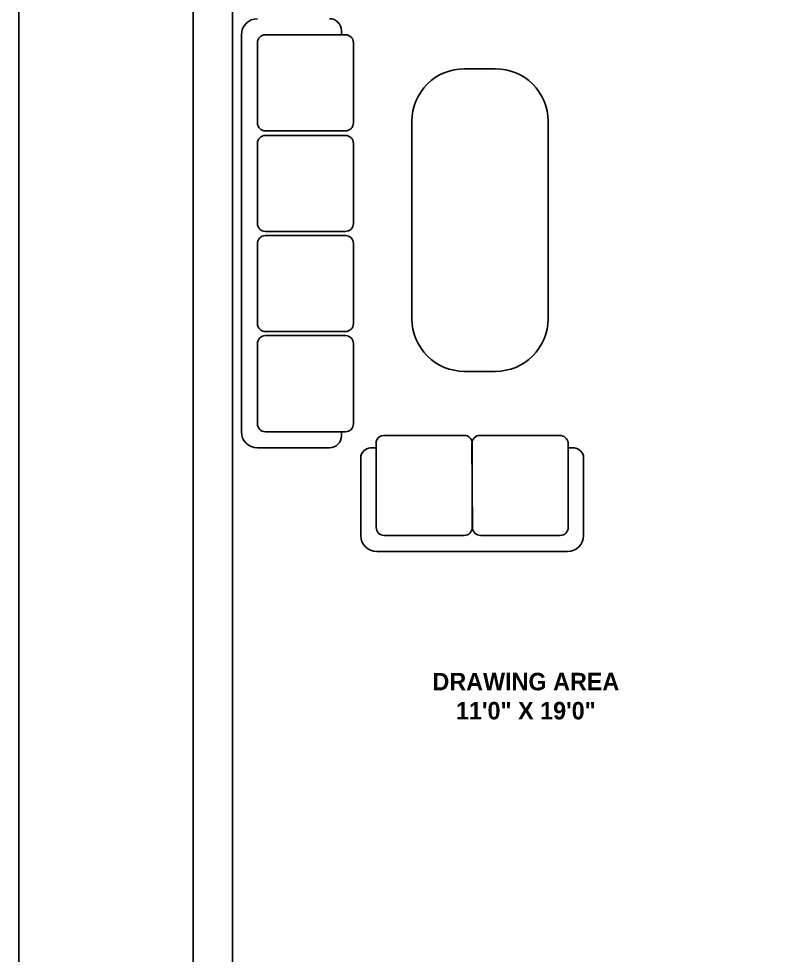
# Model space of a CAD drawing. Header units: inches. Extents: x 9636 to 21597, y -10243 to 557.
# Drawn here: x 12774.5 to 12946.4, y -8905 to -8690.7 of the extents above; entities that cross this region are included whole.
import ezdxf

# ---------------------------------------------------------------- set-up
doc = ezdxf.new("R2010")
doc.units = ezdxf.units.IN
doc.header["$MEASUREMENT"] = 0
doc.layers.add('M40-KOLTUKSUNGERI', color=136, linetype='Continuous')
doc.styles.add('HEMI', font='stylu.ttf')

msp = doc.modelspace()

# ---------------------------------------------------------------- linework, layer by layer
msp.add_line((12823.52, -8557.34), (12823.52, -8979.34))
at = {"color": 3}
msp.add_lwpolyline([(17284.65, -1358.66), (12774.54, -1358.66), (12774.54, -10242.64), (17284.65, -10242.64)], close=True, dxfattribs=at)
msp.add_lwpolyline([(12814.52, -9505.34), (13471.52, -9505.34), (13471.52, -8515.34), (12814.52, -8515.34), (12814.52, -8979.34), (12814.52, -9332.34), (12814.52, -9505.34)])
msp.add_lwpolyline([(12876.59, -8702.12), (12883.77, -8702.12, -0.414214), (12895.77, -8714.12), (12895.77, -8759.37, -0.414214), (12883.77, -8771.37), (12876.59, -8771.37, -0.414214), (12864.59, -8759.37), (12864.59, -8714.12, -0.414214)], format="xyb", close=True)
at = {"layer": 'M40-KOLTUKSUNGERI', "color": 18, "linetype": 'Continuous', "true_color": 0x000000}
for p, q in [((12825.54, -8785.2), (12825.54, -8694.33)), ((12831.04, -8694.33), (12849.38, -8694.33)), ((12848.46, -8693.41), (12848.46, -8694.33)), ((12829.21, -8714.5), (12829.21, -8696.16)), ((12851.21, -8696.16), (12851.21, -8714.5)), ((12849.38, -8716.33), (12831.04, -8716.33)), ((12831.04, -8717.37), (12849.38, -8717.37)), ((12829.21, -8737.53), (12829.21, -8719.2)), ((12851.21, -8719.2), (12851.21, -8737.53)), ((12849.38, -8739.37), (12831.04, -8739.37)), ((12831.04, -8740.28), (12849.38, -8740.28)), ((12829.21, -8760.45), (12829.21, -8742.12)), ((12851.21, -8742.12), (12851.21, -8760.45)), ((12849.38, -8762.28), (12831.04, -8762.28)), ((12829.21, -8783.37), (12829.21, -8765.03)), ((12831.04, -8763.2), (12849.38, -8763.2)), ((12851.21, -8765.03), (12851.21, -8783.37)), ((12849.38, -8785.2), (12831.04, -8785.2)), ((12848.46, -8785.2), (12848.46, -8786.12)), ((12876.58, -8786.02), (12858.2, -8786.02)), ((12880.18, -8786.02), (12898.45, -8786.02)), ((12856.41, -8787.46), (12856.41, -8807.1)), ((12878.47, -8807.1), (12878.35, -8787.85)), ((12878.41, -8807.1), (12878.41, -8787.85)), ((12900.4, -8787.68), (12900.41, -8807.1)), ((12845.71, -8788.87), (12829.21, -8788.87)), ((12852.86, -8790.69), (12852.86, -8808.94)), ((12856.41, -8788.85), (12855.53, -8788.85)), ((12901.28, -8788.85), (12900.41, -8788.85)), ((12903.91, -8808.94), (12903.91, -8790.69)), ((12858.24, -8808.94), (12876.58, -8808.94)), ((12898.58, -8808.94), (12880.3, -8808.94)), ((12856.53, -8812.6), (12900.24, -8812.6))]:
    msp.add_line(p, q, dxfattribs=at)
for centre, radius, start, end in [((12829.21, -8694.33), 3.67, 90, 180), ((12845.71, -8693.41), 2.75, 360, 90), ((12831.04, -8696.16), 1.83, 90, 180), ((12849.38, -8696.16), 1.83, 360, 90), ((12831.04, -8714.5), 1.83, 180, 270), ((12849.38, -8714.5), 1.83, 270, 0), ((12831.04, -8719.2), 1.83, 90, 180), ((12849.38, -8719.2), 1.83, 360, 90), ((12831.04, -8737.53), 1.83, 180, 270), ((12849.38, -8737.53), 1.83, 270, 0), ((12831.04, -8742.12), 1.83, 90, 180), ((12849.38, -8742.12), 1.83, 360, 90), ((12831.04, -8760.45), 1.83, 180, 270), ((12849.38, -8760.45), 1.83, 270, 0), ((12831.04, -8765.03), 1.83, 90, 180), ((12849.38, -8765.03), 1.83, 360, 90), ((12831.04, -8783.37), 1.83, 180, 270), ((12849.38, -8783.37), 1.83, 270, 0), ((12829.21, -8785.2), 3.67, 180, 270), ((12845.71, -8786.12), 2.75, 270, 0), ((12858.2, -8787.85), 1.83, 90, 167.7362), ((12876.58, -8787.85), 1.83, 360, 90), ((12880.18, -8787.85), 1.83, 90, 180), ((12898.35, -8788.12), 2.1, 12.0053, 87.1782), ((12855.43, -8791.56), 2.71, 87.7837, 161.1346), ((12901.38, -8791.5), 2.65, 17.9395, 92.1502), ((12858.24, -8807.1), 1.83, 180, 270), ((12876.58, -8807.1), 1.83, 270, 0), ((12880.3, -8807.1), 1.83, 180, 270), ((12898.58, -8807.1), 1.83, 270, 0), ((12856.53, -8808.94), 3.67, 180, 270), ((12900.24, -8808.94), 3.67, 270, 0)]:
    msp.add_arc(centre, radius, start, end, dxfattribs=at)

# ---------------------------------------------------------------- texts
at = {"color": 1, "lineweight": 15, "insert": (12931.27, -8840.37), "char_height": 4, "width": 81.1585, "attachment_point": 3, "rotation": 0.0094, "style": 'HEMI'}
msp.add_mtext('\\pxqc;{\\fStylus BT|b1|i0|c0|p34;DRAWING AREA\\P11\'0" X 19\'0"}', dxfattribs=at)

doc.saveas('drawing.dxf')
